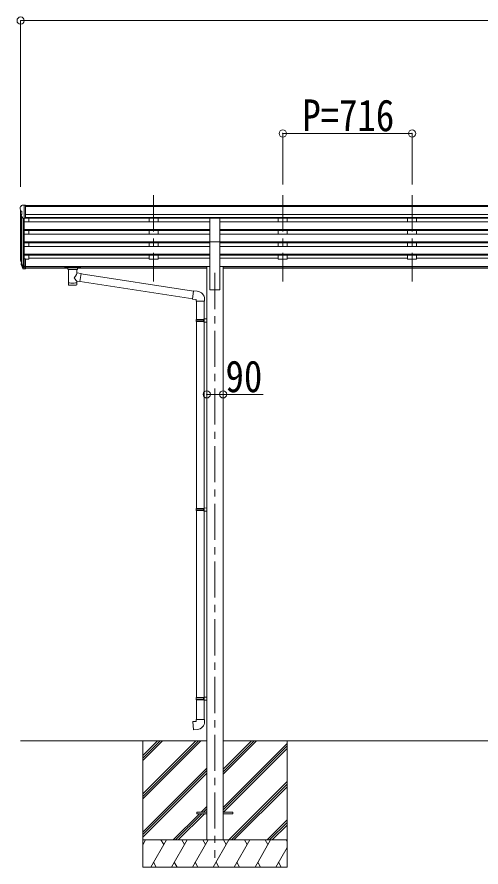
# Model space of a CAD drawing. Units: millimetres, scale not verified. Extents: x -11243 to 11243, y -7760 to 7760.
# Drawn here: x 1810 to 4380, y -4708 to 5 of the extents above; entities that cross this region are included whole.
import ezdxf
from ezdxf.enums import TextEntityAlignment as Align

# ---------------------------------------------------------------- set-up
doc = ezdxf.new("R2010")
doc.units = ezdxf.units.MM
doc.header["$LTSCALE"] = 40
doc.header["$PDMODE"] = 32
doc.header["$PDSIZE"] = 40
doc.linetypes.add('CHAIN1', pattern=[8, 5, -1, 1, -1])
for name, color, linetype, lineweight in [('0-0_0', 7, 'Continuous', 9), ('0-1_本体', 5, 'CHAIN1', 9), ('0-3_ELV2', 4, 'Continuous', 9), ('0-6_OTH_LINE', 6, 'Continuous', 9), ('0-9_OUTLINE', 7, 'Continuous', 9)]:
    doc.layers.add(name, color=color, linetype=linetype, lineweight=lineweight)
doc.styles.add('ＭＳ ゴシック', font='')
doc.styles.get('ＭＳ ゴシック').set_extended_font_data('MS Gothic')

msp = doc.modelspace()

# ---------------------------------------------------------------- linework, layer by layer
at = {"layer": '0-0_0'}
for p, q in [((1830.28, -4008.16), (2861.08, -4008.16)), ((2506.28, -4008.16), (2506.28, -4708.15)), ((2506.28, -4302.33), (2800.46, -4008.16)), ((2506.28, -4316.47), (2814.6, -4008.16)), ((2506.28, -4330.62), (2828.74, -4008.16)), ((2506.28, -4118.49), (2616.61, -4008.16)), ((2506.28, -4104.34), (2602.46, -4008.16)), ((2506.28, -4090.2), (2588.32, -4008.16)), ((2951.48, -4008.16), (5761.08, -4008.16)), ((2951.48, -4193.79), (3137.11, -4008.16)), ((2951.48, -4179.64), (3122.96, -4008.16)), ((2951.48, -4165.5), (3108.82, -4008.16)), ((2951.48, -4377.63), (3306.28, -4022.83)), ((2951.48, -4391.77), (3306.28, -4036.98)), ((2953.74, -4403.66), (3306.28, -4051.12)), ((3306.28, -4008.16), (3306.28, -4708.15)), ((2506.28, -4514.46), (2861.08, -4159.67)), ((2506.28, -4528.61), (2861.08, -4173.81)), ((2506.28, -4542.75), (2861.08, -4187.95)), ((2983.08, -4558.15), (3306.28, -4234.97)), ((2997.23, -4558.15), (3306.28, -4249.11)), ((3011.37, -4558.15), (3306.28, -4263.25)), ((2829.22, -4403.66), (2861.08, -4371.8)), ((2674.72, -4558.15), (2820.22, -4412.66)), ((2688.86, -4558.15), (2834.36, -4412.66)), ((2703, -4558.15), (2848.5, -4412.66)), ((2843.36, -4403.66), (2861.08, -4385.94)), ((2857.5, -4403.66), (2861.08, -4400.08)), ((3195.22, -4558.15), (3306.28, -4447.1)), ((3209.36, -4558.15), (3306.28, -4461.24)), ((3223.5, -4558.15), (3306.28, -4475.38)), ((3306.28, -4558.15), (2506.28, -4558.15)), ((2506.28, -4585.66), (2522.15, -4558.15)), ((2551.02, -4708.15), (2637.62, -4558.15)), ((2622.62, -4584.14), (2607.62, -4558.15)), ((2666.49, -4708.15), (2753.1, -4558.15)), ((2738.09, -4584.14), (2723.09, -4558.15)), ((2781.96, -4708.15), (2868.56, -4558.15)), ((2853.56, -4584.14), (2838.56, -4558.15)), ((2897.43, -4708.15), (2984.03, -4558.15)), ((2969.03, -4584.14), (2954.03, -4558.15)), ((3012.9, -4708.15), (3099.51, -4558.15)), ((3084.5, -4584.14), (3069.5, -4558.15)), ((3128.37, -4708.15), (3214.98, -4558.15)), ((3184.97, -4558.15), (3199.98, -4584.14)), ((3300.44, -4558.15), (3306.28, -4568.25)), ((3243.84, -4708.15), (3306.28, -4600.02)), ((2506.28, -4708.15), (3306.28, -4708.15)), ((2566.02, -4682.18), (2581.02, -4708.15)), ((2681.49, -4682.18), (2696.49, -4708.15)), ((2796.96, -4682.17), (2811.96, -4708.15)), ((2912.43, -4682.17), (2927.43, -4708.15)), ((3027.9, -4682.18), (3042.9, -4708.15)), ((3143.37, -4682.18), (3158.37, -4708.15)), ((3258.84, -4682.18), (3273.84, -4708.15))]:
    msp.add_line(p, q, dxfattribs=at)
at = {"layer": '0-1_本体'}
for p, q in [((2566.28, -983.75), (2566.28, -1461.27)), ((2566.28, -983.75), (2566.28, -1461.27)), ((3282.28, -983.75), (3282.28, -1461.27)), ((3282.28, -983.75), (3282.28, -1461.27)), ((3998.28, -983.75), (3998.28, -1461.27)), ((3998.28, -983.75), (3998.28, -1461.27)), ((2906.28, -1414.59), (2906.28, -4658.16))]:
    msp.add_line(p, q, dxfattribs=at)
at = {"layer": '0-3_ELV2'}
for p, q in [((1828.28, -1048.87), (1828.28, -1049.5)), ((1830.28, -1070.07), (1830.28, -1336.51)), ((1830.81, -1070.68), (1836.13, -1073.75)), ((1835.19, -1040.06), (1831.12, -1045.87)), ((1838.28, -1039.5), (1835.94, -1039.64)), ((1836.28, -1074.01), (1836.28, -1090.29)), ((1838.28, -1039.5), (1856.78, -1039.5)), ((1850.28, -1112.48), (1850.28, -1039.5)), ((1856.78, -1039.5), (1866.78, -1039.58)), ((1856.78, -1111.48), (1856.78, -1039.5)), ((6855.78, -1041.1), (1856.78, -1041.1)), ((6855.78, -1046.32), (1856.78, -1046.32)), ((1866.78, -1041.1), (1866.78, -1039.58)), ((1842.65, -1110.67), (1833.65, -1095.08)), ((1835.25, -1097.84), (1835.25, -1363.22)), ((1844.28, -1112.01), (1844.27, -1381.66)), ((1850.28, -1112.48), (1845.07, -1112.16)), ((1856.78, -1111.48), (1850.28, -1111.48)), ((1850.28, -1112.48), (1850.28, -1336.88)), ((6855.78, -1089.85), (1856.78, -1089.85)), ((6855.78, -1107.7), (1856.78, -1107.7)), ((2878.78, -1110.95), (1856.78, -1110.95)), ((1875.28, -1110.95), (1875.28, -1131.4)), ((2541.28, -1110.95), (2541.28, -1131.4)), ((2591.28, -1110.95), (2591.28, -1131.4)), ((2878.78, -1241.93), (2878.78, -1110.13)), ((2878.78, -1110.13), (2933.78, -1110.13)), ((2933.78, -1241.93), (2933.78, -1110.13)), ((5778.78, -1110.95), (2933.78, -1110.95)), ((3257.28, -1110.95), (3257.28, -1131.4)), ((3307.28, -1110.95), (3307.28, -1131.4)), ((3973.28, -1110.95), (3973.28, -1131.4)), ((4023.28, -1110.95), (4023.28, -1131.4)), ((1850.28, -1131.4), (2878.78, -1131.4)), ((1850.28, -1173.28), (2878.78, -1173.28)), ((1850.28, -1174.78), (2878.78, -1174.78)), ((5778.78, -1131.4), (2933.78, -1131.4)), ((5778.78, -1173.28), (2933.78, -1173.28)), ((5778.78, -1174.78), (2933.78, -1174.78)), ((1850.28, -1179.09), (2878.78, -1179.09)), ((1850.28, -1199.89), (2878.78, -1199.89)), ((1875.28, -1179.09), (1875.28, -1199.89)), ((2541.28, -1179.09), (2541.28, -1199.89)), ((2591.28, -1179.09), (2591.28, -1199.89)), ((5778.78, -1179.09), (2933.78, -1179.09)), ((5778.78, -1199.89), (2933.78, -1199.89)), ((3257.28, -1179.09), (3257.28, -1199.89)), ((3307.28, -1179.09), (3307.28, -1199.89)), ((3973.28, -1179.09), (3973.28, -1199.89)), ((4023.28, -1179.09), (4023.28, -1199.89)), ((1850.28, -1241.77), (2878.78, -1241.77)), ((1850.28, -1243.27), (2878.78, -1243.27)), ((1850.28, -1247.59), (2878.78, -1247.59)), ((1850.28, -1268.39), (2878.78, -1268.39)), ((1875.28, -1268.39), (1875.28, -1247.59)), ((2541.28, -1247.59), (2541.28, -1268.39)), ((2591.28, -1247.59), (2591.28, -1268.39)), ((2878.78, -1241.93), (2878.78, -1508.16)), ((2878.78, -1241.93), (2933.78, -1241.93)), ((5778.78, -1241.77), (2933.78, -1241.77)), ((2933.78, -1241.93), (2933.78, -1508.16)), ((5778.78, -1243.27), (2933.78, -1243.27)), ((5778.78, -1247.59), (2933.78, -1247.59)), ((5778.78, -1268.39), (2933.78, -1268.39)), ((3257.28, -1247.59), (3257.28, -1268.39)), ((3307.28, -1247.59), (3307.28, -1268.39)), ((3973.28, -1247.59), (3973.28, -1268.39)), ((4023.28, -1247.59), (4023.28, -1268.39)), ((1850.28, -1310.26), (2878.78, -1310.26)), ((1850.28, -1311.76), (2878.78, -1311.76)), ((1850.28, -1316.08), (2878.78, -1316.08)), ((1875.28, -1316.08), (1875.28, -1337.51)), ((2541.28, -1316.08), (2541.28, -1337.51)), ((2591.28, -1316.08), (2591.28, -1337.51)), ((5778.78, -1310.26), (2933.78, -1310.26)), ((5778.78, -1311.76), (2933.78, -1311.76)), ((5778.78, -1316.08), (2933.78, -1316.08)), ((3257.28, -1316.08), (3257.28, -1337.51)), ((3307.28, -1316.08), (3307.28, -1337.51)), ((3973.28, -1316.08), (3973.28, -1337.51)), ((4023.28, -1316.08), (4023.28, -1337.51)), ((1831.37, -1351.07), (1835.25, -1359.02)), ((1831.97, -1349.69), (1835.25, -1356.75)), ((1833.68, -1362.34), (1834.02, -1366.75)), ((1834.64, -1366.18), (1842.83, -1382.36)), ((1843.84, -1381.23), (1836.09, -1365.83)), ((1850.28, -1336.88), (1850.28, -1391.65)), ((1856.78, -1336.88), (1850.28, -1336.88)), ((1856.78, -1336.88), (1856.78, -1390.91)), ((1875.28, -1337.51), (1856.78, -1337.51)), ((1875.28, -1332.57), (2541.28, -1332.57)), ((2591.28, -1337.51), (2541.28, -1337.51)), ((2591.28, -1332.57), (2878.78, -1332.57)), ((3257.28, -1332.57), (2933.78, -1332.57)), ((3307.28, -1337.51), (3257.28, -1337.51)), ((3973.28, -1332.57), (3307.28, -1332.57)), ((4023.28, -1337.51), (3973.28, -1337.51)), ((4689.28, -1332.57), (4023.28, -1332.57)), ((1834.02, -1366.75), (1842.83, -1390.3)), ((1850.28, -1381.91), (1845.14, -1381.91)), ((1850.28, -1383.72), (1845.43, -1383.72)), ((1850.28, -1391.65), (1845.43, -1391.65)), ((1856.78, -1377.01), (1850.28, -1377.01)), ((1856.78, -1381.89), (1850.28, -1381.89)), ((1856.78, -1390.91), (1850.28, -1390.91)), ((1856.78, -1379.58), (2861.08, -1379.58)), ((1856.78, -1380.98), (2861.08, -1380.98)), ((2090.78, -1388.67), (1856.78, -1388.67)), ((2861.08, -1388.67), (2144.78, -1388.67)), ((2861.08, -1379.16), (2861.08, -4558.16)), ((2861.08, -1379.16), (2878.78, -1379.16)), ((2951.48, -1379.16), (2933.78, -1379.16)), ((2951.48, -1379.16), (2951.48, -4558.16)), ((5761.08, -1379.58), (2951.48, -1379.58)), ((5761.08, -1380.98), (2951.48, -1380.98)), ((5761.08, -1388.67), (2951.48, -1388.67)), ((2878.78, -1508.16), (2933.78, -1508.16)), ((2806.28, -4403.66), (2806.28, -4412.66)), ((2806.28, -4403.66), (2861.08, -4403.66)), ((2806.28, -4412.66), (2861.08, -4412.66)), ((2951.48, -4403.66), (3006.28, -4403.66)), ((2951.48, -4412.66), (3006.28, -4412.66)), ((3006.28, -4403.66), (3006.28, -4412.66))]:
    msp.add_line(p, q, dxfattribs=at)
for centre, radius, start, end in [((1831.28, -1048.87), 3, 93, 180), ((2030.28, -1049.5), 202, 180, 184.94904), ((1835.18, -1066.31), 6.18, 185.7035, 224.99897), ((1836, -1040.64), 1, 93.5, 145), ((1835.98, -1074.01), 0.3, 0, 60), ((1836.25, -1093.58), 3, 94.7167, 210), ((1835.98, -1090.29), 0.3, 274.7167, 0), ((1845.25, -1109.17), 3, 210, 266.5), ((1859.46, -1341.95), 29.53, 186.50806, 197.98144), ((1860.86, -1340.19), 30.41, 187.1552, 198.19734)]:
    msp.add_arc(centre, radius, start, end, dxfattribs=at)
for centre, major_axis, ratio, start_param, end_param in [((1918.93, -1342.38), (-89.06, 1.43), 0.57596, 6.1962358, 6.3678173), ((1918.14, -1335.71), (87.93, 4.42), 0.541684, 3.0659337, 3.2228513), ((1834.99, -1362.34), (1.3, 0), 0.90356, 1.3700892, 3.347195), ((1920.91, -1346.15), (-89.07, 0), 0.90356, 0.2056023, 0.2515348), ((1920.19, -1342.29), (-88.05, 0), 0.90356, 0.2662965, 0.3003836), ((1845.43, -1381.01), (-3, 0), 0.90356, 0.5235988, 1.5707963), ((1845.43, -1388.94), (3, 0), 0.90356, 3.6651914, 4.712389), ((1845.14, -1380.55), (-1.5, 0), 0.90356, 0.5235988, 1.5707963)]:
    msp.add_ellipse(centre, major_axis=major_axis, ratio=ratio, start_param=start_param, end_param=end_param, dxfattribs=at)
at = {"layer": '0-6_OTH_LINE'}
for p, q in [((1830.28, -15.3), (1830.28, -936.51)), ((1830.28, -15.3), (6882.28, -15.3)), ((3282.28, -641.1), (3282.28, -923.55)), ((3282.28, -641.1), (3998.28, -641.1)), ((3998.28, -641.1), (3998.28, -923.55)), ((2861.08, -2087.71), (2951.48, -2087.71))]:
    msp.add_line(p, q, dxfattribs=at)
at = {"layer": '0-6_OTH_LINE', "lineweight": 18}
msp.add_line((2951.48, -2087.71), (3173.42, -2087.71), dxfattribs=at)
at = {"layer": '0-6_OTH_LINE'}
for p in [(1830.28, -15.3), (3282.28, -641.1), (3998.28, -641.1), (2861.08, -2087.71), (2951.48, -2087.71)]:
    msp.add_point(p, dxfattribs=at)
at = {"layer": '0-9_OUTLINE'}
for p, q in [((2074.28, -1381.76), (2074.28, -1387.51)), ((2076.28, -1381.09), (2159.28, -1381.09)), ((2076.28, -1383.27), (2159.28, -1383.27)), ((2076.28, -1388.18), (2090.78, -1388.18)), ((2090.78, -1393.82), (2090.78, -1387.27)), ((2094.88, -1394.74), (2094.86, -1480.18)), ((2165.89, -1417.39), (2140.67, -1413.48)), ((2140.68, -1413.49), (2140.68, -1394.74)), ((2144.78, -1393.82), (2144.78, -1387.27)), ((2144.78, -1388.18), (2159.28, -1388.18)), ((2161.28, -1381.76), (2161.28, -1387.51)), ((2140.69, -1480.18), (2140.67, -1459.52)), ((2140.67, -1459.83), (2158.87, -1462.65)), ((2165.89, -1417.39), (2158.87, -1462.65)), ((2783.22, -1557.73), (2159.14, -1460.91)), ((2786.89, -1515.79), (2165.58, -1419.41)), ((2807.89, -1515.75), (2787.05, -1513.93)), ((2802.97, -1571.5), (2848.97, -1571.5)), ((2805.08, -1571.5), (2805.08, -1672.22)), ((2847.08, -1571.5), (2847.08, -1669.66)), ((2848.97, -1571.5), (2848.97, -1560.58)), ((2803.08, -1674.22), (2804.08, -1672.22)), ((2803.08, -1674.22), (2847.08, -1674.22)), ((2803.08, -1674.22), (2803.08, -1682.22)), ((2803.08, -1682.22), (2847.08, -1682.22)), ((2803.08, -1682.22), (2804.08, -1684.22)), ((2804.08, -1672.22), (2847.08, -1672.22)), ((2804.08, -1684.22), (2847.08, -1684.22)), ((2805.08, -1684.22), (2805.08, -2720.41)), ((2842.6, -1674.22), (2842.17, -1672.22)), ((2845.08, -1669.72), (2861.08, -1669.25)), ((2845.08, -1671.72), (2845.08, -1669.72)), ((2845.08, -1671.72), (2847.08, -1671.72)), ((2845.08, -1686.72), (2845.08, -1684.72)), ((2845.08, -1686.72), (2861.08, -1687.19)), ((2847.08, -1686.78), (2847.08, -2717.85)), ((2861.08, -1669.25), (2861.08, -1687.19)), ((2803.08, -2722.41), (2804.08, -2720.41)), ((2803.08, -2722.41), (2803.08, -2730.41)), ((2803.08, -2722.41), (2847.08, -2722.41)), ((2803.08, -2730.41), (2804.08, -2732.41)), ((2803.08, -2730.41), (2847.08, -2730.41)), ((2804.08, -2720.41), (2847.08, -2720.41)), ((2804.08, -2732.41), (2847.08, -2732.41)), ((2805.08, -2732.41), (2805.08, -3768.6)), ((2842.6, -2722.41), (2842.17, -2720.41)), ((2842.6, -2730.41), (2842.17, -2732.41)), ((2842.6, -2722.41), (2842.6, -2730.41)), ((2845.08, -2717.91), (2861.08, -2717.44)), ((2845.08, -2719.91), (2845.08, -2717.91)), ((2845.08, -2719.91), (2847.08, -2719.91)), ((2845.08, -2734.91), (2845.08, -2732.91)), ((2845.08, -2732.91), (2847.08, -2732.91)), ((2847.08, -2732.91), (2847.08, -2719.91)), ((2861.08, -2717.44), (2861.08, -2735.38)), ((2845.08, -2734.91), (2861.08, -2735.38)), ((2847.08, -2734.97), (2847.08, -3766.04)), ((2803.08, -3770.6), (2804.08, -3768.6)), ((2804.08, -3768.6), (2847.08, -3768.6)), ((2842.6, -3770.6), (2842.17, -3768.6)), ((2845.08, -3766.1), (2861.08, -3765.63)), ((2845.08, -3768.1), (2845.08, -3766.1)), ((2845.08, -3768.1), (2847.08, -3768.1)), ((2861.08, -3765.63), (2861.08, -3783.57)), ((2803.08, -3770.6), (2847.08, -3770.6)), ((2803.08, -3770.6), (2803.08, -3778.6)), ((2803.08, -3778.6), (2847.08, -3778.6)), ((2803.08, -3778.6), (2804.08, -3780.6)), ((2804.08, -3780.6), (2847.08, -3780.6)), ((2805.08, -3780.6), (2805.08, -3890.6)), ((2845.08, -3783.1), (2845.08, -3781.1)), ((2845.08, -3783.1), (2861.08, -3783.57)), ((2847.08, -3783.16), (2847.08, -3890.6)), ((2803.08, -3890.6), (2849.08, -3890.6)), ((2803.08, -3900.6), (2803.08, -3890.6)), ((2849.08, -3890.6), (2849.08, -3901.51))]:
    msp.add_line(p, q, dxfattribs=at)
for points in [[(2074.28, -1381.76), (2074.31, -1381.56), (2074.4, -1381.42), (2074.49, -1381.33), (2074.6, -1381.27), (2074.72, -1381.22), (2075.01, -1381.16), (2075.5, -1381.11), (2076.04, -1381.09), (2076.28, -1381.09)], [(2074.28, -1387.51), (2074.31, -1387.71), (2074.4, -1387.85), (2074.49, -1387.94), (2074.6, -1388), (2074.72, -1388.05), (2075.01, -1388.11), (2075.5, -1388.15), (2076.04, -1388.18), (2076.28, -1388.18)], [(2159.28, -1381.09), (2159.63, -1381.1), (2160.16, -1381.12), (2160.61, -1381.17), (2160.91, -1381.25), (2161.08, -1381.35), (2161.2, -1381.49), (2161.27, -1381.67), (2161.28, -1381.76)], [(2159.28, -1388.18), (2159.63, -1388.17), (2160.16, -1388.15), (2160.61, -1388.1), (2160.91, -1388.02), (2161.08, -1387.92), (2161.2, -1387.78), (2161.27, -1387.6), (2161.28, -1387.51)], [(2787.05, -1513.93), (2783.04, -1559.76), (2802.97, -1561.5), (2802.97, -1571.5)], [(2842.6, -1674.22), (2842.6, -1682.22), (2842.17, -1684.22)], [(2845.08, -1684.72), (2847.08, -1684.72), (2847.08, -1671.72)], [(2845.08, -3781.1), (2847.08, -3781.1), (2847.08, -3768.1)], [(2842.6, -3770.6), (2842.6, -3778.6), (2842.17, -3780.6)], [(2808, -3946.34), (2787.16, -3948.17), (2783.15, -3902.34), (2803.08, -3900.6)]]:
    msp.add_lwpolyline(points, dxfattribs=at)
for centre, start, end in [((2803.97, -1560.58), 0, 85), ((2804.08, -3901.51), 275, 0)]:
    msp.add_arc(centre, 45, start, end, dxfattribs=at)
for centre, major_axis, ratio, start_param, end_param in [((2076.28, -1383.49), (2, 0), 0.109601, 3.1415927, 4.712389), ((2117.78, -1393.74), (27.06, 0), 0.069685, 3.1415927, 6.2831853), ((2117.78, -1387.27), (27, 0), 0.070066, 6.2831853, 9.424778), ((2117.77, -1440.02), (-22.81, -26.62), 0.234429, 1.6855472, 3.1268519), ((2128.78, -1391.26), (16, 0), 0.361356, 6.2636979, 6.2831853), ((2159.28, -1383.49), (2, 0), 0.109601, 4.712389, 6.2831853), ((2120.33, -1437.38), (20.32, -22.25), 0.045535, 0.0389954, 1.3075346), ((2117.78, -1480.18), (22.92, 0), 0.101955, 3.1415499, 6.2833984), ((2117.78, -1467.74), (22.91, 0), 0.122865, 3.1415927, 6.2831853)]:
    msp.add_ellipse(centre, major_axis=major_axis, ratio=ratio, start_param=start_param, end_param=end_param, dxfattribs=at)

# ---------------------------------------------------------------- texts
at = {"layer": '0-6_OTH_LINE', "color": 7, "style": 'ＭＳ ゴシック', "width": 0.85}
for s, p in [('P=716', (3390.28, -681.1)), ('90', (2964.97, -2128.28))]:
    msp.add_text(s, height=176, dxfattribs=at).set_placement(p, align=Align.BOTTOM_LEFT)

doc.saveas('drawing.dxf')
